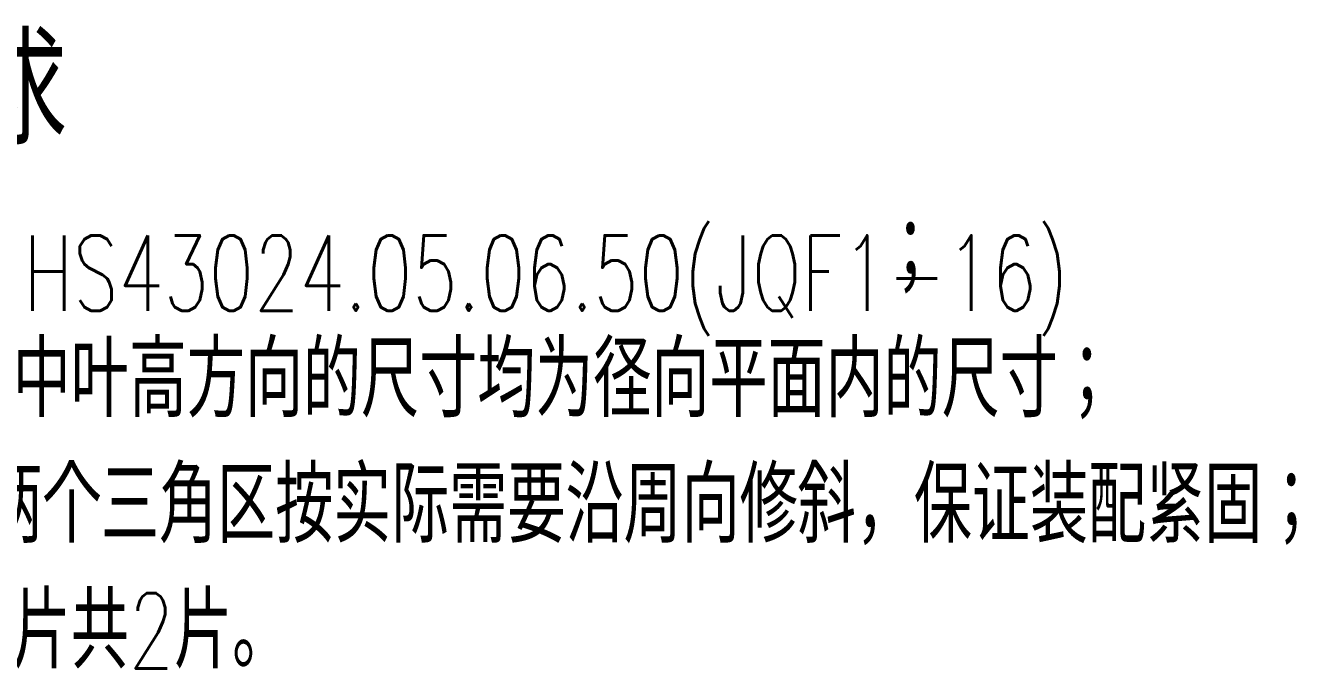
# Model space of a CAD drawing. Header units: inches. Extents: x 1744 to 2164, y 501 to 798.
# Drawn here: x 1985.5 to 2044.5, y 577.3 to 607.2 of the extents above; entities that cross this region are included whole.
import ezdxf

# ---------------------------------------------------------------- set-up
doc = ezdxf.new("R2010")
doc.units = ezdxf.units.IN
doc.header["$MEASUREMENT"] = 0
doc.layers.add('6文字层', color=3, linetype='Continuous', lineweight=0)
doc.styles.add('HCTC', font='ROMANS.SHX', dxfattribs={"width": 0.7, "bigfont": 'INTECAD.SHX'})

# ---------------------------------------------------------------- blocks, each defined once
blk = doc.blocks.new('末导叶12.5-54.7')
at = {"layer": '6文字层', "style": 'HCTC', "width": 0.7}
for tag, p, rotation in [('Δ', (237.463, 258.267), 326.2368), ('HG3', (198.097, 249.418), 90), ('HG4', (182.089, 233.692), 90), ('RG3', (98.777, 226.518), 319.97068), ('HG1', (43.936, 217.848), 90), ('HG2', (120.684, 217.209), 90), ('HG', (132.649, 215.105), 90), ('RG1', (60.064, 202.517), 39.6842), ('RG2', (102.246, 206.412), 319.97068), ('H', (33.912, 198.228), 90), ('HLEJ', (44.136, 175.065), 90), ('HLE', (132.649, 176.686), 90), ('L', (296.996, 150.172), 37.1811), ('安装角B', (315.769, 141.856), 334.12818), ('D1', (33.912, 137.929), 90), ('LP2', (282.182, 132.829), 34.60282), ('LP1', (285.837, 125.564), 34.16478), ('YH', (327.413, 100.493), 359.95318), ('Q', (107.098, 76.128), 102.29262), ('菱形角', (64.276, 61.571), 97.82555), ('YD', (54.351, 58.968), 105.45568), ('B', (102.572, 57.777), 90), ('P', (124.787, 56.797), 111.67654), ('YS', (46.408, 52.462), 106.14106)]:
    blk.add_attdef(tag, p, '', height=3.5, rotation=rotation, dxfattribs=at)
for tag, p in [('AG', (71.689, 224.765)), ('RLE2', (211.667, 188.594)), ('RLE1', (245.357, 187.131)), ('ALE', (80.452, 174.191)), ('AB', (103.738, 174.191)), ('RLE4', (211.667, 173.408)), ('RLE3', (245.357, 173.408)), ('A', (78.333, 145.56)), ('MQ', (219.648, 142.994)), ('叶型号', (215.938, 87.405))]:
    blk.add_attdef(tag, p, '', height=3.5, dxfattribs=at)

msp = doc.modelspace()

# ---------------------------------------------------------------- texts
at = {"layer": '6文字层', "insert": (1972.06, 606.638), "char_height": 3.5, "width": 116.24473, "attachment_point": 1, "style": 'HCTC'}
msp.add_mtext('{\\H1.429x;技术要求\\P}1、叶型按                        ；\\P2、主视图中叶高方向的尺寸均为径向平面内的尺寸；\\P3、A、B两个三角区按实际需要沿周向修斜，保证装配紧固；\\P4、末导叶片共2片。', dxfattribs=at)

# ---------------------------------------------------------------- next in the draw order: block references
at = {"layer": '6文字层'}
ref = msp.add_blockref('末导叶12.5-54.7', (1769.494, 506.499), dxfattribs=at)
ref.add_attrib('叶型号', 'HS43024.05.06.50(JQF1-16)', (1985.433, 593.904), dxfattribs={"height": 3.5, "style": 'HCTC', "width": 0.7})

doc.saveas('drawing.dxf')
